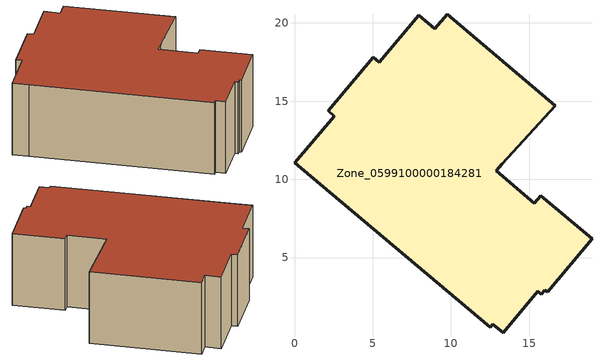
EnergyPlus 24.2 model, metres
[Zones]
Zone_0599100000184281
 floor ground (C_G): 12.51,0.54 1.03,10.21 0,11.05 2.53,14.05 2.15,14.38 5.03,17.8 5.42,17.48 7.94,20.48 8.97,19.62 9.75,20.55 16.68,14.71 13.28,11.01 12.89,10.55 15.34,8.48 15.74,8.95 19.02,6.2 16.18,2.83 16,2.9 15.77,2.66 15.55,2.84 13.33,0.21 12.69,0.75 z0
 wall outside (C_F): 15.74,8.95 15.34,8.48 12.89,10.55 13.28,11.01 16.68,14.71 9.75,20.55 8.97,19.62 7.94,20.48 5.42,17.48 5.03,17.8 2.15,14.38 2.53,14.05 0,11.05 1.03,10.21 12.51,0.54 12.69,0.75 13.33,0.21 15.55,2.84 15.77,2.66 16,2.9 16.18,2.83 19.02,6.2 15.74,8.95 z0:6.4
 roof outside (C_R): 15.77,2.66 16,2.9 16.18,2.83 19.02,6.2 15.74,8.95 15.34,8.48 12.89,10.55 13.28,11.01 16.68,14.71 9.75,20.55 8.97,19.62 7.94,20.48 5.42,17.48 5.03,17.8 2.15,14.38 2.53,14.05 0,11.05 1.03,10.21 12.51,0.54 12.69,0.75 13.33,0.21 15.55,2.84 z6.4
[BUILDING]
Pand.0599100000184281: North Axis=0; Terrain=City; Loads Convergence Tolerance Value=0.04; Temperature Convergence Tolerance Value=0.4; Solar Distribution=FullExterior; Maximum Number of Warmup Days=25; Minimum Number of Warmup Days=1
[Site:Location]
Rotterdam.The.Hague.AP_ZH_NLD Design_Conditions: Latitude=51.96; Longitude=4.45; Time Zone=1; Elevation=-4.5
[SITE:GROUNDTEMPERATURE:BUILDINGSURFACE]
18, 18, 18, 18, 18, 18, 18, 18, 18, 18, 18, 18
[MATERIAL] Thermal Absorptance=0.9; Solar Absorptance=0.7; Visible Absorptance=0.7
Name | Roughness | Thickness | Conductivity | Density | Specific Heat
G.D.1965 | MediumSmooth | 0.15 | 1 | 540 | 1210
F.D.1965 | Rough | 0.3 | 0.857143 | 1920 | 840
R.D.1965 | MediumRough | 0.2 | 0.08 | 1500 | 1000
[CONSTRUCTION]
C_G: G.D.1965
C_F: F.D.1965
C_R: R.D.1965
[ZONE]
Zone_0599100000184281: Type=1; Multiplier=1; Ceiling Height=Autocalculate; Volume=Autocalculate; Floor Area=autocalculate; Part of Total Floor Area=Yes
[ZONEINFILTRATION:DESIGNFLOWRATE]
Infil_Zone_0599100000184281: Zone or ZoneList or Space or SpaceList=Zone_0599100000184281; Schedule=AlwaysOn; Design Flow Rate Calculation Method=Flow/Area; Flow Rate per Floor Area=0.0042; Constant Term Coefficient=1; Temperature Term Coefficient=0; Velocity Term Coefficient=0; Velocity Squared Term Coefficient=0
[HVACTEMPLATE:ZONE:IDEALLOADSAIRSYSTEM]
Zone_0599100000184281: Maximum Heating Supply Air Temperature=50; Minimum Cooling Supply Air Temperature=13; Maximum Heating Supply Air Humidity Ratio=0.0156; Minimum Cooling Supply Air Humidity Ratio=0.0077; Heating Limit=NoLimit; Cooling Limit=NoLimit; Dehumidification Control Type=ConstantSensibleHeatRatio; Cooling Sensible Heat Ratio=0.7; Dehumidification Setpoint=60; Humidification Control Type=None; Humidification Setpoint=30; Outdoor Air Method=None; Outdoor Air Flow Rate per Person=0.00944; Outdoor Air Flow Rate per Zone Floor Area=0; Outdoor Air Flow Rate per Zone=0; Demand Controlled Ventilation Type=None; Outdoor Air Economizer Type=NoEconomizer; Heat Recovery Type=None; Sensible Heat Recovery Effectiveness=0.7; Latent Heat Recovery Effectiveness=0.65
[ZONECONTROL:THERMOSTAT]
ThermostatControl_Zone_0599100000184281: Zone or ZoneList=Zone_0599100000184281; Control Type Schedule=DualSetpointControlType; Control 1=Thermostat_Zone_0599100000184281; Temperature Difference Between Cutout And Setpoint=0
[THERMOSTATSETPOINT:DUALSETPOINT]
Thermostat_Zone_0599100000184281: Heating Setpoint Temperature Schedule=HeatingSetpoint_Zone_0599100000184281; Cooling Setpoint Temperature Schedule=CoolingSetpoint_Zone_0599100000184281
[SCHEDULE:COMPACT]
HeatingSetpoint_Zone_0599100000184281: Through: 12/31, For: AllDays, Until: 24:00, 21
CoolingSetpoint_Zone_0599100000184281: Through: 12/31, For: AllDays, Until: 24:00, 24
DualSetpointControlType: Through: 12/31, For: AllDays, Until: 24:00, 4
AlwaysOn: Through: 12/31, For: AllDays, Until: 24:00, 1
